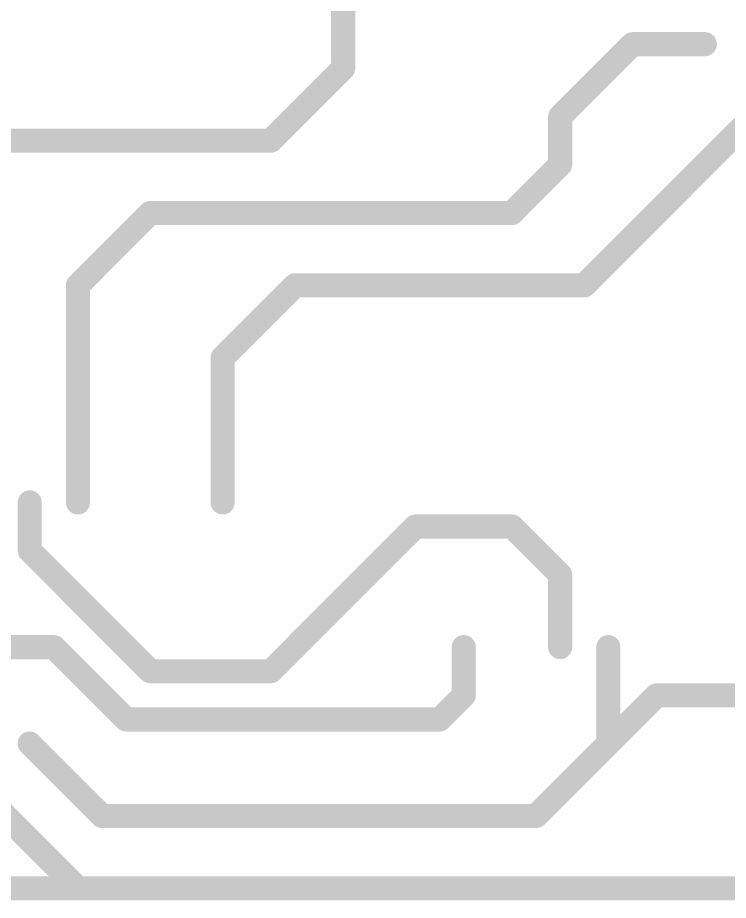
# Model space of a CAD drawing. Extents: x 1.9 to 99.1, y 1.9 to 78.1.
# Drawn here: x 38.73 to 76.17, y 1.91 to 48.39 of the extents above; entities that cross this region are included whole.
import ezdxf

# ---------------------------------------------------------------- set-up
doc = ezdxf.new("R2010")
doc.units = 0
doc.layers.add('16', color=132, linetype='CONTINUOUS')

msp = doc.modelspace()

# ---------------------------------------------------------------- linework, layer by layer
at = {"layer": '16', "const_width": 1.27}
for points in [[(55.88, 71.12), (55.88, 45.72)], [(71.12, 46.99), (67.31, 43.18)], [(74.93, 46.99), (71.12, 46.99)], [(55.88, 45.72), (52.07, 41.91)], [(67.31, 43.18), (67.31, 40.64)], [(68.58, 34.29), (77.47, 43.18)], [(52.07, 41.91), (19.05, 41.91)], [(67.31, 40.64), (64.77, 38.1)], [(45.72, 38.1), (41.91, 34.29)], [(64.77, 38.1), (45.72, 38.1)], [(41.91, 22.86), (41.91, 34.29)], [(49.53, 30.48), (53.34, 34.29)], [(53.34, 34.29), (68.58, 34.29)], [(49.53, 22.86), (49.53, 30.48)], [(39.37, 22.86), (39.37, 20.32)], [(52.07, 13.97), (59.69, 21.59)], [(59.69, 21.59), (64.77, 21.59)], [(64.77, 21.59), (67.31, 19.05)], [(39.37, 20.32), (45.72, 13.97)], [(67.31, 19.05), (67.31, 15.24)], [(38.1, 15.24), (36.83, 13.97)], [(40.64, 15.24), (38.1, 15.24)], [(44.45, 11.43), (40.64, 15.24)], [(62.23, 15.24), (62.23, 12.7)], [(69.85, 10.16), (69.85, 15.24)], [(45.72, 13.97), (52.07, 13.97)], [(62.23, 12.7), (60.96, 11.43)], [(72.39, 12.7), (69.85, 10.16)], [(78.74, 12.7), (72.39, 12.7)], [(60.96, 11.43), (44.45, 11.43)], [(39.37, 10.16), (43.18, 6.35)], [(69.215, 9.525), (69.85, 10.16)], [(66.04, 6.35), (69.215, 9.525)], [(36.83, 7.62), (41.91, 2.54)], [(43.18, 6.35), (66.04, 6.35)], [(41.91, 2.54), (17.78, 2.54)], [(85.09, 2.54), (41.91, 2.54)]]:
    msp.add_lwpolyline(points, dxfattribs=at)
at = {"layer": '16', "const_width": 0.635}
for points in [[(71.12, 47.3075, 1), (71.12, 46.6725)], [(71.3445, 46.7655, 1), (70.8955, 47.2145)], [(74.93, 46.6725, 1), (74.93, 47.3075)], [(55.5625, 45.72, 1), (56.1975, 45.72)], [(56.1045, 45.4955, 1), (55.6555, 45.9445)], [(67.6275, 43.18, 1), (66.9925, 43.18)], [(67.0855, 43.4045, 1), (67.5345, 42.9555)], [(51.8455, 42.1345, 1), (52.2945, 41.6855)], [(52.07, 41.5925, 1), (52.07, 42.2275)], [(66.9925, 40.64, 1), (67.6275, 40.64)], [(67.5345, 40.4155, 1), (67.0855, 40.8645)], [(45.72, 38.4175, 1), (45.72, 37.7825)], [(45.9445, 37.8755, 1), (45.4955, 38.3245)], [(64.5455, 38.3245, 1), (64.9945, 37.8755)], [(64.77, 37.7825, 1), (64.77, 38.4175)], [(42.2275, 34.29, 1), (41.5925, 34.29)], [(53.34, 34.6075, 1), (53.34, 33.9725)], [(53.5645, 34.0655, 1), (53.1155, 34.5145)], [(68.58, 33.9725, 1), (68.58, 34.6075)], [(41.6855, 34.5145, 1), (42.1345, 34.0655)], [(68.3555, 34.5145, 1), (68.8045, 34.0655)], [(49.8475, 30.48, 1), (49.2125, 30.48)], [(49.3055, 30.7045, 1), (49.7545, 30.2555)], [(39.6875, 22.86, 1), (39.0525, 22.86)], [(41.5925, 22.86, 1), (42.2275, 22.86)], [(49.2125, 22.86, 1), (49.8475, 22.86)], [(59.69, 21.9075, 1), (59.69, 21.2725)], [(59.9145, 21.3655, 1), (59.4655, 21.8145)], [(64.9945, 21.8145, 1), (64.5455, 21.3655)], [(64.77, 21.2725, 1), (64.77, 21.9075)], [(39.5945, 20.5445, 1), (39.1455, 20.0955)], [(39.0525, 20.32, 1), (39.6875, 20.32)], [(67.6275, 19.05, 1), (66.9925, 19.05)], [(67.0855, 18.8255, 1), (67.5345, 19.2745)], [(40.8645, 15.4645, 1), (40.4155, 15.0155)], [(40.64, 14.9225, 1), (40.64, 15.5575)], [(62.5475, 15.24, 1), (61.9125, 15.24)], [(70.1675, 15.24, 1), (69.5325, 15.24)], [(66.9925, 15.24, 1), (67.6275, 15.24)], [(45.72, 14.2875, 1), (45.72, 13.6525)], [(45.4955, 13.7455, 1), (45.9445, 14.1945)], [(51.8455, 14.1945, 1), (52.2945, 13.7455)], [(52.07, 13.6525, 1), (52.07, 14.2875)], [(61.9125, 12.7, 1), (62.5475, 12.7)], [(62.4545, 12.4755, 1), (62.0055, 12.9245)], [(72.39, 13.0175, 1), (72.39, 12.3825)], [(72.6145, 12.4755, 1), (72.1655, 12.9245)], [(44.45, 11.7475, 1), (44.45, 11.1125)], [(44.2255, 11.2055, 1), (44.6745, 11.6545)], [(60.7355, 11.6545, 1), (61.1845, 11.2055)], [(60.96, 11.1125, 1), (60.96, 11.7475)], [(39.5945, 10.3845, 1), (39.1455, 9.9355)], [(69.6255, 10.3845, 1), (70.0745, 9.9355)], [(70.0745, 9.9355, 1), (69.6255, 10.3845)], [(69.5325, 10.16, 1), (70.1675, 10.16)], [(68.9905, 9.7495, 1), (69.4395, 9.3005)], [(69.4395, 9.3005, 1), (68.9905, 9.7495)], [(43.18, 6.6675, 1), (43.18, 6.0325)], [(66.04, 6.0325, 1), (66.04, 6.6675)], [(42.9555, 6.1255, 1), (43.4045, 6.5745)], [(65.8155, 6.5745, 1), (66.2645, 6.1255)], [(41.91, 2.8575, 1), (41.91, 2.2225)], [(41.6855, 2.3155, 1), (42.1345, 2.7645)], [(41.91, 2.2225, 1), (41.91, 2.8575)]]:
    msp.add_lwpolyline(points, format="xyb", dxfattribs=at)

doc.saveas('drawing.dxf')
